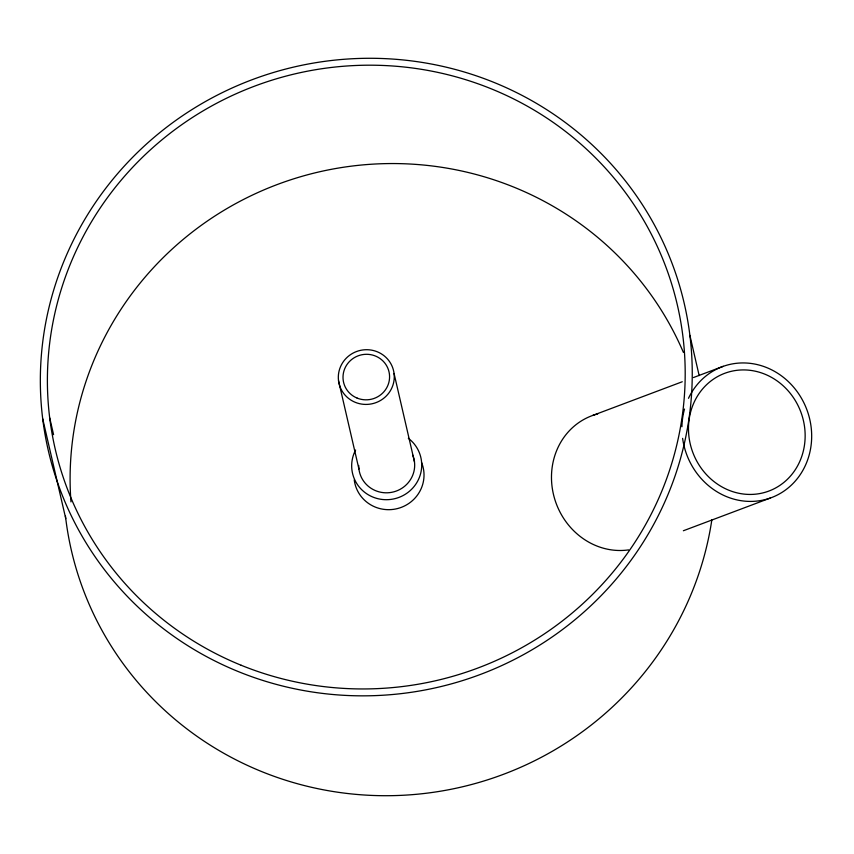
<?xml version="1.0" encoding="UTF-8"?>
<svg xmlns="http://www.w3.org/2000/svg" width="854" height="854" viewBox="0 0 854 854"><rect width="100%" height="100%" fill="white"/><g stroke="black" fill="none" stroke-linecap="round" stroke-linejoin="round"><path stroke-width="1.28" d="M592.825 415.407L682.271 381.749M693.459 377.543L723.274 366.323M683.371 530.75L770.34 498.031M689.893 335.376A326.345 318.361 -13 0 1 238.373 671.607A326.345 318.361 -13 0 1 170.619 124.214A326.345 318.361 -13 0 1 689.893 335.376L699.17 375.589M394.068 373.486A28.011 27.328 -13 0 1 355.317 402.351A28.011 27.328 -13 0 1 349.499 355.36A28.011 27.328 -13 0 1 394.068 373.486L414.478 461.875M338.515 380.649L358.926 469.027M49.692 417.852L53.578 434.675M42.7 418.759L65.758 518.624M628.597 549.891A69.932 64.135 69.4 0 1 553.339 493.879A69.932 64.135 69.4 0 1 597.747 413.902M688.495 398.306A69.932 64.135 69.4 0 1 792.32 385.688A69.932 64.135 69.4 0 1 776.179 495.598A69.932 64.135 69.4 0 1 682.613 438.369M681.94 426.744A69.932 64.135 69.4 0 1 684.502 409.066M70.978 501.906A319.3 311.486 -13 0 1 314.945 172.882A319.3 311.486 -13 0 1 683.403 352.403M412.663 454.968A28.011 27.328 -13 0 1 391.869 492.288A28.011 27.328 -13 0 1 358.723 465.451M421.502 462.324A35.067 34.213 -13 0 1 397.708 508.514A35.067 34.213 -13 0 1 354.239 479.916M408.319 438.273A35.067 34.213 -13 0 1 415.556 484.56A35.067 34.213 -13 0 1 368.682 495.01A35.067 34.213 -13 0 1 355.595 450.026M711.852 519.766A326.345 318.361 -13 0 1 383.884 795.704A326.345 318.361 -13 0 1 65.448 516.019M689.146 419.229A62.876 57.666 69.4 0 0 767.97 491.392A62.876 57.666 69.4 0 0 783.31 385.912A62.876 57.666 69.4 0 0 689.146 419.229M241.138 665.245A319.3 311.486 -13 0 0 682.89 336.273A319.3 311.486 -13 0 0 174.856 129.68A319.3 311.486 -13 0 0 241.138 665.245M357.153 398.103A23.314 22.738 -13 0 0 389.413 374.084A23.314 22.738 -13 0 0 352.318 359A23.314 22.738 -13 0 0 357.153 398.103"/></g></svg>
